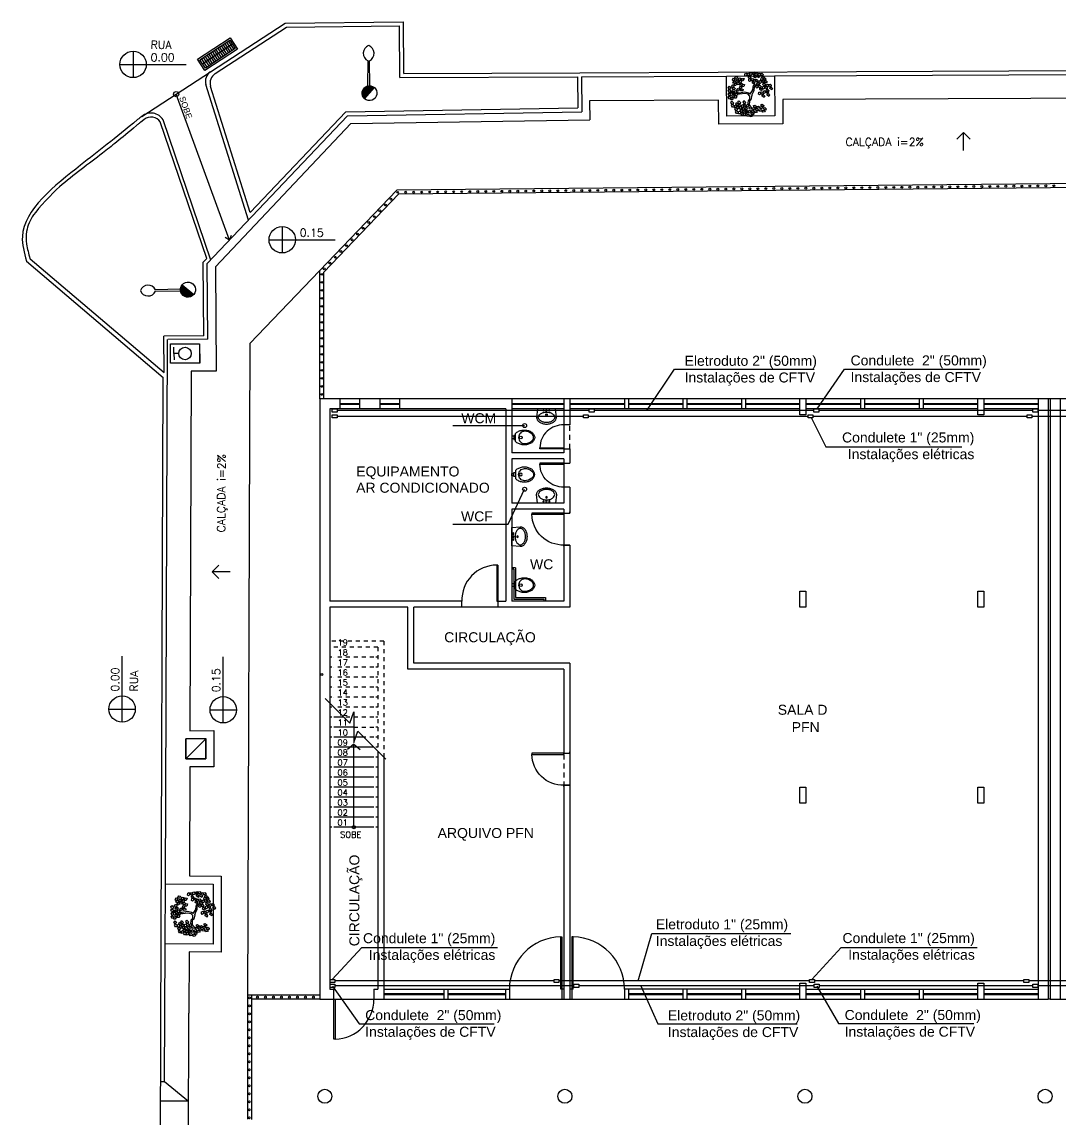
# Model space of a CAD drawing. Header units: millimetres. Extents: x -8 to 5830, y -596 to 3598.
# Drawn here: x 1174.2 to 1200.15, y 2375.35 to 2402.77 of the extents above; entities that cross this region are included whole.
import ezdxf

# ---------------------------------------------------------------- set-up
doc = ezdxf.new("R2010")
doc.units = ezdxf.units.MM
for name, pattern in [('CONTINU', [0]), ('DASHDOT', [1, 0.5, -0.25, 0, -0.25]), ('HIDDEN', [9.525, 6.35, -3.175])]:
    doc.linetypes.add(name, pattern=pattern)
doc.layers.get('0').update_dxf_attribs({"color": 9})
doc.layers.add('ARQUITETURA', color=7, linetype='Continuous')
doc.layers.add('INSTALAÇÕES', color=7, linetype='Continuous')
doc.styles.add('80X50', font='romans.shx')
doc.styles.get("Standard").update_dxf_attribs({"font": 'arial.ttf'})

# ---------------------------------------------------------------- blocks, each defined once
blk = doc.blocks.new('P80')
for points in [[(0, 0.86), (0, 0.83), (0.15, 0.83), (0.15, 0.86)], [(0, 0), (0, 0.03), (0.15, 0.03), (0.15, 0)]]:
    blk.add_lwpolyline(points)
blk.add_lwpolyline([(-0.8, 0.06), (0, 0.06), (0, 0.03), (-0.8, 0.03)], close=True)
at = {"color": 8}
blk.add_arc((-0.025, 0.056), 0.775, 88.1408, 179.6698, dxfattribs=at)
blk = doc.blocks.new('P60')
at = {"color": 252}
blk.add_lwpolyline([(-0.6, 0.06), (0, 0.06), (0, 0.03), (-0.6, 0.03)], close=True, dxfattribs=at)
at = {"color": 8}
blk.add_arc((-0.029, 0.06), 0.571, 87.1025, 180, dxfattribs=at)
blk = doc.blocks.new('Vaso')
for points in [[(0.03, -0.05), (0.03, 0), (-0.03, 0), (-0.03, -0.05)], [(0.05, -0.09), (0.05, -0.05), (-0.05, -0.05), (-0.05, -0.09)]]:
    blk.add_lwpolyline(points)
for points in [[(0.183, -0.31, -0.071776), (0.168, -0.413, -0.083144), (0.129, -0.494, -0.106699), (0.065, -0.552, -0.132564), (-0.002, -0.57, -0.132564), (-0.069, -0.552, -0.106699), (-0.133, -0.494, -0.083144), (-0.172, -0.413, -0.071776), (-0.187, -0.31, -0.071776), (-0.172, -0.207, -0.083144), (-0.133, -0.126, -0.060171), (-0.1, -0.09), (0.096, -0.09, -0.060171), (0.129, -0.126, -0.083144), (0.168, -0.207, -0.071776)], [(-0.088, -0.497, 0.2474), (0, -0.541, 0.2474), (0.088, -0.497, 0.197858), (0.152, -0.318, 0.418329), (0, -0.168, 0.418329), (-0.152, -0.318, 0.197858)]]:
    blk.add_lwpolyline(points, format="xyb", close=True)
blk.add_circle((-0.002, -0.22), 0.0352)
blk = doc.blocks.new('Cuba-emp')
blk.add_lwpolyline([(0.21, 0.248), (0, 0.227), (0, -0.227), (0.21, -0.248, 0.137816), (0.271, -0.231, 0.107041), (0.329, -0.176, 0.080751), (0.364, -0.099, 0.068643), (0.378, -0.001, 0.068643), (0.364, 0.098, 0.080751), (0.329, 0.174, 0.107041), (0.271, 0.23, 0.115752), (0.21, 0.248)], format="xyb")
blk.add_lwpolyline([(0.21, 0.205, -0.131827), (0.25, 0.194, -0.106633), (0.297, 0.151, -0.083482), (0.328, 0.087, -0.072232), (0.341, 0, -0.072232), (0.328, -0.087, -0.083482), (0.297, -0.151, -0.106633), (0.25, -0.194, -0.131827), (0.21, -0.205, -0.131827), (0.17, -0.194, -0.106633), (0.123, -0.151, -0.083482), (0.092, -0.087, -0.072232), (0.079, 0, -0.072232), (0.092, 0.087, -0.083482), (0.123, 0.151, -0.106633), (0.17, 0.194, -0.131827)], format="xyb", close=True)
for centre, radius in [((0.037, -0.002), 0.0193), ((0.037, -0.002), 0.0193), ((0.036, 0.071), 0.0155), ((0.14, -0.001), 0.0198), ((0.036, -0.076), 0.0155)]:
    blk.add_circle(centre, radius)
blk = doc.blocks.new('L', base_point=(1.368, 0.591))
at = {"color": 8, "lineweight": -2}
for p, q in [((1.275, 0.567), (1.306, 0.592)), ((1.281, 0.65), (1.312, 0.675)), ((1.294, 0.6), (1.281, 0.65)), ((1.322, 0.591), (1.294, 0.6)), ((1.306, 0.592), (1.336, 0.538)), ((1.312, 0.675), (1.342, 0.621)), ((1.342, 0.621), (1.322, 0.591)), ((1.288, 0.517), (1.275, 0.567)), ((1.317, 0.508), (1.288, 0.517)), ((1.336, 0.538), (1.317, 0.508)), ((1.337, 0.489), (1.356, 0.548)), ((1.376, 0.484), (1.337, 0.489)), ((1.356, 0.548), (1.391, 0.554)), ((1.404, 0.527), (1.376, 0.484)), ((1.391, 0.554), (1.404, 0.527))]:
    blk.add_line(p, q, dxfattribs=at)
blk = doc.blocks.new('Árvore-13')
at = {"color": 8}
for p, q in [((-0.795, 0.302), (-0.961, 0.415)), ((-0.795, 0.406), (-0.953, 0.499)), ((-0.357, 0.349), (-0.795, 0.406)), ((-0.366, 0.227), (-0.795, 0.302)), ((-0.129, 0.105), (-0.366, 0.227)), ((-0.068, 0.19), (-0.357, 0.349)), ((-0.068, -0.036), (-0.129, 0.105)), ((0.029, 0.068), (-0.068, 0.19)), ((0.029, 0.068), (0.318, 0.331)), ((0.116, -0.055), (0.283, 0.133)), ((0.283, 0.133), (0.423, 0.284)), ((0.318, 0.331), (0.405, 0.537)), ((0.405, 0.537), (0.484, 0.659)), ((0.423, 0.284), (0.502, 0.509)), ((0.484, 0.659), (0.572, 0.715)), ((0.502, 0.509), (0.633, 0.668)), ((0.572, 0.715), (0.607, 0.819)), ((0.633, 0.668), (0.782, 0.715)), ((-0.296, -0.392), (-0.418, -0.693)), ((-0.199, -0.449), (-0.313, -0.74)), ((-0.313, -0.74), (-0.243, -0.89)), ((-0.147, -0.299), (-0.296, -0.392)), ((-0.05, -0.383), (-0.199, -0.449)), ((-0.068, -0.036), (-0.147, -0.299)), ((0.116, -0.055), (-0.05, -0.383))]:
    blk.add_line(p, q, dxfattribs=at)
at = {"color": 8, "xscale": 3.048, "yscale": 3.048, "zscale": 3.048}
for p, rotation in [((-0.716, 1.448), 295.0165150851705), ((0.169, 1.448), 190.1248425347958), ((0.581, 1.401), 190.1248425347958), ((-1.303, 0.884), 347.8021081598379), ((-0.926, 0.959), 295.0165150851705), ((-0.488, 1.26), 295.0165150851705), ((-0.348, 0.687), 295.0165150851705), ((-0.252, 1.138), 295.0165150851705), ((0.353, 0.95), 190.1248425347958), ((0.677, 0.781), 190.1248425347958), ((0.852, 1.344), 190.1248425347958), ((1.124, 0.565), 190.1248425347958), ((1.211, 1.147), 190.1248425347958), ((1.317, 0.753), 190.1248425347958), ((-1.443, 0.368), 347.8021081598379), ((-1.128, 0.415), 347.8021081598379), ((-0.848, 0.462), 295.0165150851705), ((0.765, 0.274), 190.1248425347958), ((0.8, -0.299), 190.1248425347958), ((1.203, -0.317), 190.1248425347958), ((1.246, 0.039), 190.1248425347958), ((1.579, 0.114), 190.1248425347958), ((-0.103, -0.899), 66.16076666471405), ((0.502, -1.003), 66.16076666471405), ((-0.453, -1.397), 66.16076666471405), ((-0.015, -1.19), 66.16076666471405), ((0.616, -1.322), 66.16076666471405)]:
    blk.add_blockref('L', p, dxfattribs=dict(at, rotation=rotation))
for p in [(-1.391, -0.308), (-1.233, -0.881), (-1.049, -0.533), (-0.874, -1.134), (-0.848, -0.449), (-0.672, -1.021), (-0.453, -1.04), (-0.445, -0.543)]:
    blk.add_blockref('L', p, dxfattribs=at)
blk = doc.blocks.new('A$C0cdc8d62')
at = {"linetype": 'CONTINU', "lineweight": -2}
for p, q in [((0.642, 0.242), (0.642, 0.398)), ((0.521, 0.242), (0.642, 0.242)), ((0.642, 0.242), (0.642, 0.086))]:
    blk.add_line(p, q, dxfattribs=at)
blk.add_lwpolyline([(0, 0.002), (0.002, 0.486), (0.73, 0.483), (0.729, 0)], close=True, dxfattribs=at)
blk.add_circle((0.365, 0.243), 0.156, dxfattribs=at)
blk = doc.blocks.new('A$C27293851')
at = {"linetype": 'CONTINU', "lineweight": -2}
for p, q in [((0.041, 0.881), (0.295, 0.881)), ((0.041, 0.827), (0.295, 0.827)), ((0.168, 0.041), (0.168, 0.934)), ((0.041, 0.773), (0.295, 0.773)), ((0.041, 0.72), (0.295, 0.72)), ((0.041, 0.666), (0.295, 0.666)), ((0.041, 0.613), (0.295, 0.613)), ((0.041, 0.559), (0.295, 0.559)), ((0.041, 0.506), (0.295, 0.506)), ((0.041, 0.452), (0.295, 0.452)), ((0.041, 0.398), (0.295, 0.398)), ((0.041, 0.345), (0.295, 0.345)), ((0.041, 0.291), (0.295, 0.291)), ((0.041, 0.238), (0.295, 0.238)), ((0.041, 0.184), (0.295, 0.184)), ((0.041, 0.131), (0.295, 0.131)), ((0.041, 0.077), (0.295, 0.077))]:
    blk.add_line(p, q, dxfattribs=at)
for points in [[(0.336, 0.975), (0.336, 0), (0, 0), (0, 0.975)], [(0.295, 0.934), (0.295, 0.041), (0.041, 0.041), (0.041, 0.934)]]:
    blk.add_lwpolyline(points, close=True, dxfattribs=at)
blk = doc.blocks.new('poste concreto')
h = blk.add_hatch(color=256)
h.dxf.hatch_style = 1
h.paths.add_polyline_path([(364866.842, 7758015.357), (364866.767, 7758015.418), (364866.676, 7758015.455), (364866.578, 7758015.47), (364866.48, 7758015.455), (364866.39, 7758015.418), (364866.314, 7758015.357), (364866.254, 7758015.282), (364866.216, 7758015.191), (364866.201, 7758015.093), (364866.956, 7758015.093), (364866.94, 7758015.191), (364866.903, 7758015.282)])
for p, q in [((364866.815, 7758015.406), (364867.773, 7758016.191)), ((364866.886, 7758015.322), (364867.818, 7758016.138)), ((364866.201, 7758015.093), (364866.216, 7758015.191)), ((364866.216, 7758015.191), (364866.254, 7758015.282)), ((364866.254, 7758015.282), (364866.314, 7758015.357)), ((364866.314, 7758015.357), (364866.39, 7758015.418)), ((364866.39, 7758015.418), (364866.48, 7758015.455)), ((364866.48, 7758015.455), (364866.578, 7758015.47)), ((364866.578, 7758015.47), (364866.676, 7758015.455)), ((364866.676, 7758015.455), (364866.767, 7758015.418)), ((364866.767, 7758015.418), (364866.842, 7758015.357)), ((364866.842, 7758015.357), (364866.903, 7758015.282)), ((364866.903, 7758015.282), (364866.94, 7758015.191)), ((364866.94, 7758015.191), (364866.956, 7758015.093)), ((364866.216, 7758014.995), (364866.201, 7758015.093)), ((364866.956, 7758015.093), (364866.201, 7758015.093)), ((364866.254, 7758014.904), (364866.216, 7758014.995)), ((364866.314, 7758014.829), (364866.254, 7758014.904)), ((364866.39, 7758014.768), (364866.314, 7758014.829)), ((364866.48, 7758014.731), (364866.39, 7758014.768)), ((364866.578, 7758014.716), (364866.48, 7758014.731)), ((364866.676, 7758014.731), (364866.578, 7758014.716)), ((364866.767, 7758014.768), (364866.676, 7758014.731)), ((364866.842, 7758014.829), (364866.767, 7758014.768)), ((364866.903, 7758014.904), (364866.842, 7758014.829)), ((364866.94, 7758014.995), (364866.903, 7758014.904)), ((364866.956, 7758015.093), (364866.94, 7758014.995))]:
    blk.add_line(p, q)
for centre, start, end in [((364868.17, 7758016.298), 60.7351, 195.0987), ((364867.989, 7758016.511), 245.3971, 19.7607)]:
    blk.add_arc(centre, 0.411, start, end)

msp = doc.modelspace()

# ---------------------------------------------------------------- linework, layer by layer
at = {"color": 8, "linetype": 'CONTINU', "lineweight": -2}
for p, q in [((1178.915, 2401.522), (1180.787, 2402.736)), ((1179.033, 2401.479), (1180.817, 2402.636)), ((1180.787, 2402.736), (1183.737, 2402.769)), ((1180.817, 2402.636), (1183.638, 2402.668)), ((1183.653, 2401.378), (1183.638, 2402.668)), ((1183.752, 2401.479), (1183.737, 2402.769)), ((1176.983, 2402.036), (1176.983, 2401.378)), ((1176.654, 2401.707), (1178.308, 2401.707)), ((1177.203, 2400.41), (1178.915, 2401.522)), ((1188.144, 2401.499), (1195.064, 2401.532)), ((1195.064, 2401.532), (1205.812, 2401.582)), ((1183.653, 2401.378), (1188.091, 2401.399)), ((1183.752, 2401.479), (1188.144, 2401.499)), ((1188.091, 2401.399), (1188.095, 2400.62)), ((1188.191, 2401.4), (1191.815, 2401.417)), ((1188.191, 2401.4), (1188.195, 2400.521)), ((1193.014, 2401.422), (1195.065, 2401.432)), ((1193.015, 2401.422), (1195.065, 2401.432)), ((1195.065, 2401.432), (1205.812, 2401.482)), ((1179.867, 2397.817), (1178.801, 2401.203)), ((1179.912, 2398.009), (1178.919, 2401.16)), ((1179.395, 2397.318), (1178.059, 2400.966)), ((1191.817, 2400.817), (1191.818, 2400.817)), ((1182.34, 2400.427), (1178.837, 2396.729)), ((1182.296, 2400.526), (1179.912, 2398.009)), ((1182.296, 2400.526), (1188.095, 2400.62)), ((1182.34, 2400.427), (1188.195, 2400.521)), ((1178.822, 2396.859), (1177.663, 2400.273)), ((1178.922, 2396.819), (1177.734, 2400.32)), ((1182.427, 2400.228), (1179.038, 2396.65)), ((1182.427, 2400.228), (1188.398, 2400.324)), ((1179.395, 2397.318), (1179.439, 2397.44)), ((1180.709, 2397.655), (1180.709, 2396.997)), ((1179.395, 2397.318), (1179.282, 2397.383)), ((1180.38, 2397.326), (1182.034, 2397.326)), ((1174.318, 2396.795), (1177.737, 2393.883)), ((1174.407, 2396.848), (1177.758, 2394.006)), ((1178.822, 2396.859), (1178.737, 2396.769)), ((1178.751, 2394.926), (1178.737, 2396.769)), ((1178.851, 2394.844), (1178.837, 2396.729)), ((1178.751, 2394.926), (1177.751, 2394.918)), ((1177.758, 2394.006), (1177.751, 2394.918)), ((1177.79, 2381.23), (1177.84, 2394.833)), ((1178.851, 2394.844), (1177.852, 2394.836)), ((1177.673, 2377.607), (1177.737, 2393.883)), ((1178.437, 2394.042), (1178.404, 2385.058)), ((1176.708, 2385.271), (1176.708, 2386.925)), ((1179.235, 2385.252), (1179.235, 2386.906)), ((1176.38, 2385.6), (1177.037, 2385.6)), ((1178.906, 2385.581), (1179.564, 2385.581)), ((1178.302, 2384.358), (1178.802, 2384.858)), ((1178.802, 2384.358), (1178.804, 2384.858)), ((1178.401, 2384.156), (1178.391, 2381.429)), ((1177.765, 2376.297), (1177.787, 2379.732)), ((1178.359, 2370.794), (1178.375, 2378.003)), ((1177.659, 2370.798), (1177.673, 2377.607)), ((1177.67, 2376.297), (1177.765, 2376.297)), ((1177.765, 2376.297), (1178.368, 2375.799)), ((1178.37, 2375.799), (1177.669, 2375.802))]:
    msp.add_line(p, q, dxfattribs=at)
at = {"color": 8}
for p, q in [((1197.735, 2400.004), (1197.567, 2399.839)), ((1197.735, 2399.553), (1197.735, 2400.004)), ((1197.735, 2400.004), (1197.903, 2399.839)), ((1178.961, 2389.029), (1179.127, 2389.196)), ((1179.412, 2389.027), (1178.961, 2389.029)), ((1178.961, 2389.029), (1179.126, 2388.86))]:
    msp.add_line(p, q, dxfattribs=at)
for p, q in [((1267.786, 2399.4), (1183.573, 2398.562)), ((1229.7, 2398.921), (1183.616, 2398.463)), ((1183.573, 2398.562), (1179.9, 2394.735)), ((1183.616, 2398.463), (1181.75, 2396.518)), ((1179.9, 2394.735), (1179.839, 2378.31)), ((1181.65, 2393.348), (1181.65, 2378.348)), ((1199.85, 2393.348), (1181.65, 2393.348)), ((1182.15, 2393.348), (1182.15, 2393.098)), ((1182.65, 2393.098), (1182.65, 2393.348)), ((1183.15, 2393.348), (1183.15, 2393.098)), ((1183.65, 2393.098), (1183.65, 2393.348)), ((1186.45, 2393.348), (1186.45, 2391.998)), ((1187.75, 2393.348), (1187.75, 2391.998)), ((1187.9, 2393.348), (1187.9, 2392.698)), ((1189.262, 2393.348), (1189.262, 2393.098)), ((1189.362, 2393.348), (1189.362, 2393.098)), ((1190.725, 2393.348), (1190.725, 2393.098)), ((1190.825, 2393.348), (1190.825, 2393.098)), ((1192.187, 2393.348), (1192.187, 2393.098)), ((1192.287, 2393.348), (1192.287, 2393.098)), ((1195.162, 2393.348), (1195.162, 2393.098)), ((1195.262, 2393.348), (1195.262, 2393.098)), ((1196.625, 2393.348), (1196.625, 2393.098)), ((1196.725, 2393.348), (1196.725, 2393.098)), ((1199.6, 2393.348), (1199.6, 2378.348)), ((1199.85, 2393.348), (1199.85, 2378.348)), ((1199.9, 2393.348), (1199.9, 2378.348)), ((1260.15, 2393.348), (1199.9, 2393.348)), ((1200.15, 2393.348), (1200.15, 2378.348)), ((1181.9, 2393.098), (1181.9, 2388.298)), ((1186.3, 2393.098), (1181.9, 2393.098)), ((1182.15, 2393.238), (1182.65, 2393.238)), ((1182.65, 2393.208), (1182.15, 2393.208)), ((1183.15, 2393.238), (1183.65, 2393.238)), ((1183.65, 2393.208), (1183.15, 2393.208)), ((1186.3, 2393.098), (1186.3, 2388.298)), ((1186.45, 2393.238), (1187.75, 2393.238)), ((1187.75, 2393.208), (1186.45, 2393.208)), ((1187.75, 2393.098), (1186.45, 2393.098)), ((1187.9, 2393.238), (1189.262, 2393.238)), ((1189.262, 2393.208), (1187.9, 2393.208)), ((1193.65, 2393.098), (1187.9, 2393.098)), ((1189.362, 2393.238), (1190.725, 2393.238)), ((1190.725, 2393.208), (1189.362, 2393.208)), ((1190.825, 2393.238), (1192.187, 2393.238)), ((1192.187, 2393.208), (1190.825, 2393.208)), ((1192.287, 2393.238), (1193.65, 2393.238)), ((1193.65, 2393.208), (1192.287, 2393.208)), ((1193.8, 2393.238), (1195.162, 2393.238)), ((1195.162, 2393.208), (1193.8, 2393.208)), ((1198.097, 2393.098), (1193.8, 2393.098)), ((1195.262, 2393.238), (1196.625, 2393.238)), ((1196.625, 2393.208), (1195.262, 2393.208)), ((1196.725, 2393.238), (1198.097, 2393.238)), ((1198.097, 2393.208), (1196.725, 2393.208)), ((1198.247, 2393.238), (1199.6, 2393.238)), ((1199.6, 2393.208), (1198.247, 2393.208)), ((1199.6, 2393.098), (1198.247, 2393.098)), ((1187.9, 2392.698), (1187.75, 2392.698)), ((1187.75, 2391.998), (1186.45, 2391.998)), ((1187.75, 2392.098), (1187.9, 2392.098)), ((1187.9, 2392.098), (1187.9, 2391.748)), ((1187.75, 2391.848), (1186.45, 2391.848)), ((1186.45, 2391.848), (1186.45, 2390.748)), ((1187.75, 2391.848), (1187.75, 2390.748)), ((1187.75, 2391.748), (1187.9, 2391.748)), ((1187.9, 2391.148), (1187.75, 2391.148)), ((1187.9, 2391.148), (1187.9, 2390.498)), ((1187.75, 2390.748), (1186.45, 2390.748)), ((1187.75, 2390.598), (1186.45, 2390.598)), ((1186.45, 2390.598), (1186.45, 2388.298)), ((1187.75, 2390.598), (1187.75, 2388.298)), ((1187.75, 2390.498), (1187.9, 2390.498)), ((1187.9, 2389.698), (1187.75, 2389.698)), ((1187.9, 2389.698), (1187.9, 2388.148)), ((1186.1, 2389.198), (1186.1, 2388.148)), ((1186.54, 2389.132), (1186.45, 2389.132)), ((1186.5, 2389.092), (1186.45, 2389.092)), ((1186.5, 2389.092), (1186.5, 2388.348)), ((1186.54, 2389.132), (1186.54, 2388.388)), ((1186.54, 2388.388), (1187.288, 2388.388)), ((1187.288, 2388.388), (1187.288, 2388.298)), ((1185.2, 2388.298), (1181.9, 2388.298)), ((1181.9, 2388.148), (1181.9, 2378.598)), ((1183.85, 2388.148), (1181.9, 2388.148)), ((1183.85, 2386.598), (1183.85, 2388.148)), ((1187.9, 2388.148), (1184, 2388.148)), ((1184, 2386.748), (1184, 2388.148)), ((1185.2, 2388.148), (1185.2, 2388.298)), ((1187.75, 2388.298), (1186.45, 2388.298)), ((1186.5, 2388.348), (1187.248, 2388.348)), ((1187.248, 2388.348), (1187.248, 2388.298)), ((1181.95, 2386.898), (1181.9, 2386.898)), ((1183.1, 2386.898), (1183.05, 2386.898)), ((1187.9, 2386.748), (1184, 2386.748)), ((1187.9, 2386.748), (1187.9, 2378.348)), ((1181.95, 2386.648), (1181.9, 2386.648)), ((1183.1, 2386.648), (1183.05, 2386.648)), ((1187.75, 2386.598), (1183.85, 2386.598)), ((1187.75, 2386.598), (1187.75, 2384.498)), ((1181.95, 2386.398), (1181.9, 2386.398)), ((1183.1, 2386.398), (1183.05, 2386.398)), ((1181.95, 2386.148), (1181.9, 2386.148)), ((1181.95, 2385.898), (1181.9, 2385.898)), ((1183.1, 2386.148), (1183.05, 2386.148)), ((1183.1, 2385.898), (1183.05, 2385.898)), ((1181.95, 2385.648), (1181.9, 2385.648)), ((1183.1, 2385.648), (1183.05, 2385.648)), ((1181.95, 2385.398), (1181.9, 2385.398)), ((1182.25, 2385.398), (1182, 2385.398)), ((1183.1, 2385.398), (1183.05, 2385.398)), ((1181.95, 2385.148), (1181.9, 2385.148)), ((1182.5, 2385.148), (1182, 2385.148)), ((1183.1, 2385.148), (1183.05, 2385.148)), ((1181.95, 2384.898), (1181.9, 2384.898)), ((1182.75, 2384.898), (1182, 2384.898)), ((1183.1, 2384.898), (1183.05, 2384.898)), ((1181.95, 2384.648), (1181.9, 2384.648)), ((1183, 2384.648), (1182, 2384.648)), ((1182.5, 2384.72), (1182.342, 2384.585)), ((1182.5, 2384.72), (1182.657, 2384.585)), ((1182.5, 2382.648), (1182.5, 2384.72)), ((1183.1, 2384.648), (1183.05, 2384.648)), ((1183.1, 2384.548), (1183.1, 2378.598)), ((1181.95, 2384.398), (1181.9, 2384.398)), ((1183, 2384.398), (1182, 2384.398)), ((1183.1, 2384.398), (1183.05, 2384.398)), ((1183.25, 2384.398), (1183.25, 2378.348)), ((1187.75, 2384.498), (1187.9, 2384.498)), ((1181.95, 2384.148), (1181.9, 2384.148)), ((1183, 2384.148), (1182, 2384.148)), ((1183.1, 2384.148), (1183.05, 2384.148)), ((1181.95, 2383.898), (1181.9, 2383.898)), ((1183, 2383.898), (1182, 2383.898)), ((1183.1, 2383.898), (1183.05, 2383.898)), ((1181.95, 2383.648), (1181.9, 2383.648)), ((1183, 2383.648), (1182, 2383.648)), ((1183.1, 2383.648), (1183.05, 2383.648)), ((1187.9, 2383.698), (1187.75, 2383.698)), ((1187.75, 2383.698), (1187.75, 2378.348)), ((1181.95, 2383.398), (1181.9, 2383.398)), ((1183, 2383.398), (1182, 2383.398)), ((1183.1, 2383.398), (1183.05, 2383.398)), ((1181.95, 2383.148), (1181.9, 2383.148)), ((1181.95, 2382.898), (1181.9, 2382.898)), ((1183, 2383.148), (1182, 2383.148)), ((1183, 2382.898), (1182, 2382.898)), ((1183.1, 2383.148), (1183.05, 2383.148)), ((1183.1, 2382.898), (1183.05, 2382.898)), ((1181.95, 2382.648), (1181.9, 2382.648)), ((1183, 2382.648), (1182, 2382.648)), ((1183.1, 2382.648), (1183.05, 2382.648)), ((1187.7, 2379.908), (1187.7, 2378.348)), ((1187.95, 2379.908), (1187.95, 2378.348)), ((1181.9, 2378.598), (1182, 2378.598)), ((1183, 2378.598), (1183, 2378.348)), ((1183, 2378.598), (1183.1, 2378.598)), ((1183.25, 2378.598), (1186.387, 2378.598)), ((1184.75, 2378.598), (1184.75, 2378.348)), ((1184.85, 2378.598), (1184.85, 2378.348)), ((1186.287, 2378.598), (1186.287, 2378.348)), ((1186.387, 2378.598), (1186.387, 2378.348)), ((1187.98, 2378.598), (1187.9, 2378.598)), ((1189.262, 2378.598), (1189.262, 2378.348)), ((1193.65, 2378.598), (1189.262, 2378.598)), ((1189.362, 2378.598), (1189.362, 2378.348)), ((1190.725, 2378.598), (1190.725, 2378.348)), ((1190.825, 2378.598), (1190.825, 2378.348)), ((1192.187, 2378.598), (1192.187, 2378.348)), ((1192.287, 2378.598), (1192.287, 2378.348)), ((1193.8, 2378.598), (1198.097, 2378.598)), ((1195.162, 2378.598), (1195.162, 2378.348)), ((1195.262, 2378.598), (1195.262, 2378.348)), ((1196.625, 2378.598), (1196.625, 2378.348)), ((1196.725, 2378.598), (1196.725, 2378.348)), ((1198.247, 2378.598), (1199.6, 2378.598)), ((1179.839, 2378.31), (1179.838, 2375.348)), ((1179.939, 2378.31), (1179.938, 2375.347)), ((1179.939, 2378.447), (1179.939, 2378.309)), ((1181.65, 2378.348), (1199.85, 2378.348)), ((1183.25, 2378.488), (1184.75, 2378.488)), ((1184.75, 2378.458), (1183.25, 2378.458)), ((1184.85, 2378.488), (1186.287, 2378.488)), ((1186.287, 2378.458), (1184.85, 2378.458)), ((1189.362, 2378.488), (1190.725, 2378.488)), ((1190.725, 2378.458), (1189.362, 2378.458)), ((1190.825, 2378.488), (1192.187, 2378.488)), ((1192.187, 2378.458), (1190.825, 2378.458)), ((1192.287, 2378.488), (1193.65, 2378.488)), ((1193.65, 2378.458), (1192.287, 2378.458)), ((1193.8, 2378.488), (1195.162, 2378.488)), ((1195.162, 2378.458), (1193.8, 2378.458)), ((1195.262, 2378.488), (1196.625, 2378.488)), ((1196.625, 2378.458), (1195.262, 2378.458)), ((1196.725, 2378.488), (1198.097, 2378.488)), ((1198.097, 2378.458), (1196.725, 2378.458)), ((1198.247, 2378.488), (1199.6, 2378.488)), ((1199.6, 2378.458), (1198.247, 2378.458)), ((1199.9, 2378.348), (1229.95, 2378.348))]:
    msp.add_line(p, q)
at = {"linetype": 'CONTINU', "lineweight": -2}
for p, q in [((1181.65, 2393.348), (1181.65, 2396.558)), ((1181.75, 2393.348), (1181.75, 2396.518))]:
    msp.add_line(p, q, dxfattribs=at)
at = {"linetype": 'CONTINU'}
for p, q in [((1199.9, 2393.348), (1199.85, 2393.348)), ((1184.976, 2392.683), (1186.768, 2392.683)), ((1186.36, 2390.217), (1186.768, 2391.094)), ((1184.976, 2390.217), (1186.36, 2390.217)), ((1181.65, 2378.448), (1179.839, 2378.447)), ((1181.65, 2378.348), (1179.939, 2378.347)), ((1199.9, 2378.348), (1199.85, 2378.348))]:
    msp.add_line(p, q, dxfattribs=at)
at = {"linetype": 'HIDDEN', "ltscale": 0.02}
for p, q in [((1187.9, 2392.098), (1187.9, 2392.698)), ((1187.75, 2384.468), (1187.75, 2383.698))]:
    msp.add_line(p, q, dxfattribs=at)
at = {"linetype": 'DASHDOT', "ltscale": 0.2}
for p, q in [((1183.25, 2387.298), (1181.9, 2387.298)), ((1183.25, 2387.298), (1183.25, 2384.398)), ((1183.1, 2387.148), (1181.9, 2387.148)), ((1183.1, 2387.148), (1183.1, 2384.548)), ((1183, 2386.898), (1182, 2386.898)), ((1183, 2386.648), (1182, 2386.648)), ((1183, 2386.398), (1182, 2386.398)), ((1183, 2386.148), (1182, 2386.148)), ((1183, 2385.898), (1182, 2385.898)), ((1183, 2385.648), (1182, 2385.648)), ((1183, 2385.398), (1182.25, 2385.398)), ((1182.5, 2385.148), (1183, 2385.148)), ((1183, 2384.898), (1182.75, 2384.898))]:
    msp.add_line(p, q, dxfattribs=at)
at = {"color": 8, "linetype": 'CONTINU', "lineweight": -2}
for points in [[(1193.015, 2401.422), (1193.018, 2400.422), (1191.818, 2400.417), (1191.815, 2401.417), (1193.015, 2401.422)], [(1229.175, 2400.987), (1229.175, 2400.386), (1227.575, 2400.385), (1227.575, 2400.984), (1221.978, 2400.958), (1221.98, 2400.358), (1220.38, 2400.35), (1220.378, 2400.95), (1213.81, 2400.92), (1213.812, 2400.32), (1211.912, 2400.311), (1211.91, 2400.911), (1207.517, 2400.89), (1207.518, 2399.89), (1205.618, 2399.881), (1205.616, 2400.881), (1193.217, 2400.832), (1193.219, 2400.223), (1191.619, 2400.216), (1191.617, 2400.811), (1188.391, 2400.8), (1188.398, 2400.324)], [(1179.038, 2396.65), (1179.058, 2394.042), (1178.437, 2394.042)], [(1178.404, 2385.058), (1178.999, 2385.061), (1179.003, 2384.159), (1178.401, 2384.156)], [(1178.391, 2381.429), (1179.184, 2381.427), (1179.18, 2379.528), (1178.386, 2379.53), (1178.375, 2378.003)], [(1178.984, 2381.227), (1178.981, 2379.728), (1177.787, 2379.732), (1177.79, 2381.23), (1178.984, 2381.227)]]:
    msp.add_lwpolyline(points, dxfattribs=at)
for points in [[(1178.646, 2394.726), (1178.648, 2394.245), (1177.918, 2394.242), (1177.916, 2394.723)], [(1178.802, 2384.358), (1178.304, 2384.356), (1178.302, 2384.858), (1178.8, 2384.86)], [(1178.302, 2384.858), (1178.302, 2384.358), (1178.802, 2384.358), (1178.802, 2384.858)]]:
    msp.add_lwpolyline(points, close=True, dxfattribs=at)
for points in [[(1193.8, 2393.348), (1193.8, 2392.948), (1193.65, 2392.948), (1193.65, 2393.348)], [(1198.247, 2393.348), (1198.247, 2392.948), (1198.097, 2392.948), (1198.097, 2393.348)], [(1186.1, 2389.198), (1186.07, 2389.198), (1186.07, 2388.298), (1186.3, 2388.298)], [(1181.784, 2385.863), (1182.397, 2385.251), (1182.5, 2385.534), (1182.5, 2384.761), (1182.603, 2385.044), (1183.3, 2384.348)], [(1187.75, 2378.598), (1187.67, 2378.598), (1187.67, 2379.908), (1187.7, 2379.908)], [(1187.98, 2378.598), (1187.98, 2379.908), (1187.95, 2379.908)], [(1182.03, 2378.348), (1182.03, 2377.348), (1182, 2377.348), (1182, 2378.598)], [(1193.65, 2378.348), (1193.65, 2378.748), (1193.8, 2378.748), (1193.8, 2378.348)], [(1198.097, 2378.348), (1198.097, 2378.748), (1198.247, 2378.748), (1198.247, 2378.348)]]:
    msp.add_lwpolyline(points)
for points in [[(1193.65, 2388.548), (1193.8, 2388.548), (1193.8, 2388.148), (1193.65, 2388.148)], [(1198.097, 2388.548), (1198.247, 2388.548), (1198.247, 2388.148), (1198.097, 2388.148)], [(1193.65, 2383.648), (1193.8, 2383.648), (1193.8, 2383.248), (1193.65, 2383.248)], [(1198.097, 2383.648), (1198.247, 2383.648), (1198.247, 2383.248), (1198.097, 2383.248)]]:
    msp.add_lwpolyline(points, close=True)
for centre, radius in [((1176.983, 2401.707), 0.329), ((1178.059, 2400.966), 0.0658), ((1180.709, 2397.326), 0.329), ((1176.708, 2385.6), 0.329), ((1179.235, 2385.581), 0.329)]:
    msp.add_circle(centre, radius, dxfattribs=at)
for centre, radius in [((1183.595, 2398.512), 0.0225), ((1183.795, 2398.514), 0.0225), ((1183.995, 2398.516), 0.0225), ((1184.195, 2398.518), 0.0225), ((1184.395, 2398.52), 0.0225), ((1184.595, 2398.522), 0.0225), ((1184.795, 2398.524), 0.0225), ((1184.995, 2398.526), 0.0225), ((1185.195, 2398.528), 0.0225), ((1185.395, 2398.53), 0.0225), ((1185.595, 2398.532), 0.0225), ((1185.795, 2398.534), 0.0225), ((1185.995, 2398.536), 0.0225), ((1186.195, 2398.538), 0.0225), ((1186.395, 2398.54), 0.0225), ((1186.595, 2398.542), 0.0225), ((1186.795, 2398.544), 0.0225), ((1186.995, 2398.546), 0.0225), ((1187.195, 2398.548), 0.0225), ((1187.395, 2398.55), 0.0225), ((1187.595, 2398.552), 0.0225), ((1187.795, 2398.554), 0.0225), ((1187.995, 2398.556), 0.0225), ((1188.195, 2398.558), 0.0225), ((1188.395, 2398.56), 0.0225), ((1188.595, 2398.562), 0.0225), ((1188.795, 2398.564), 0.0225), ((1188.995, 2398.566), 0.0225), ((1189.195, 2398.568), 0.0225), ((1189.395, 2398.57), 0.0225), ((1189.595, 2398.572), 0.0225), ((1189.795, 2398.574), 0.0225), ((1189.995, 2398.576), 0.0225), ((1190.195, 2398.578), 0.0225), ((1190.395, 2398.58), 0.0225), ((1190.595, 2398.582), 0.0225), ((1190.795, 2398.584), 0.0225), ((1190.995, 2398.586), 0.0225), ((1191.195, 2398.588), 0.0225), ((1191.395, 2398.59), 0.0225), ((1191.595, 2398.592), 0.0225), ((1191.795, 2398.594), 0.0225), ((1191.995, 2398.596), 0.0225), ((1192.195, 2398.598), 0.0225), ((1192.395, 2398.6), 0.0225), ((1192.595, 2398.602), 0.0225), ((1192.795, 2398.604), 0.0225), ((1192.995, 2398.606), 0.0225), ((1193.195, 2398.608), 0.0225), ((1193.395, 2398.61), 0.0225), ((1193.595, 2398.612), 0.0225), ((1193.795, 2398.614), 0.0225), ((1193.995, 2398.616), 0.0225), ((1194.195, 2398.618), 0.0225), ((1194.395, 2398.62), 0.0225), ((1194.595, 2398.622), 0.0225), ((1194.795, 2398.624), 0.0225), ((1194.995, 2398.626), 0.0225), ((1195.195, 2398.628), 0.0225), ((1195.395, 2398.63), 0.0225), ((1195.595, 2398.632), 0.0225), ((1195.795, 2398.634), 0.0225), ((1195.995, 2398.636), 0.0225), ((1196.195, 2398.638), 0.0225), ((1196.395, 2398.64), 0.0225), ((1196.595, 2398.642), 0.0225), ((1196.795, 2398.644), 0.0225), ((1196.995, 2398.646), 0.0225), ((1197.195, 2398.648), 0.0225), ((1197.395, 2398.65), 0.0225), ((1197.595, 2398.652), 0.0225), ((1197.795, 2398.654), 0.0225), ((1197.995, 2398.656), 0.0225), ((1198.195, 2398.658), 0.0225), ((1198.395, 2398.66), 0.0225), ((1198.595, 2398.662), 0.0225), ((1198.795, 2398.664), 0.0225), ((1198.995, 2398.666), 0.0225), ((1199.195, 2398.668), 0.0225), ((1199.395, 2398.67), 0.0225), ((1199.595, 2398.672), 0.0225), ((1199.795, 2398.674), 0.0225), ((1199.995, 2398.676), 0.0225), ((1183.428, 2398.339), 0.0225), ((1183.15, 2398.049), 0.0225), ((1183.289, 2398.194), 0.0225), ((1182.872, 2397.759), 0.0225), ((1183.011, 2397.904), 0.0225), ((1182.593, 2397.469), 0.0225), ((1182.732, 2397.614), 0.0225), ((1182.315, 2397.179), 0.0225), ((1182.454, 2397.324), 0.0225), ((1182.037, 2396.889), 0.0225), ((1182.176, 2397.034), 0.0225), ((1181.759, 2396.599), 0.0225), ((1181.898, 2396.744), 0.0225), ((1181.7, 2396.463), 0.0225), ((1181.7, 2396.263), 0.0225), ((1181.7, 2396.063), 0.0225), ((1181.7, 2395.863), 0.0225), ((1181.7, 2395.663), 0.0225), ((1181.7, 2395.463), 0.0225), ((1181.7, 2395.263), 0.0225), ((1181.7, 2395.063), 0.0225), ((1181.7, 2394.863), 0.0225), ((1181.7, 2394.663), 0.0225), ((1181.7, 2394.463), 0.0225), ((1181.7, 2394.263), 0.0225), ((1181.7, 2394.063), 0.0225), ((1181.7, 2393.863), 0.0225), ((1181.7, 2393.663), 0.0225), ((1181.7, 2393.463), 0.0225), ((1181.7, 2386.463), 0.0225), ((1182.5, 2382.648), 0.0387), ((1179.889, 2378.384), 0.0225), ((1180.089, 2378.401), 0.0225), ((1180.289, 2378.401), 0.0225), ((1180.489, 2378.401), 0.0225), ((1180.689, 2378.401), 0.0225), ((1180.889, 2378.401), 0.0225), ((1181.089, 2378.401), 0.0225), ((1181.289, 2378.401), 0.0225), ((1181.489, 2378.401), 0.0225), ((1179.889, 2378.184), 0.0225), ((1179.889, 2377.984), 0.0225), ((1179.889, 2377.784), 0.0225), ((1179.888, 2377.584), 0.0225), ((1179.888, 2377.384), 0.0225), ((1179.888, 2377.184), 0.0225), ((1179.888, 2376.984), 0.0225), ((1179.888, 2376.784), 0.0225), ((1179.888, 2376.584), 0.0225), ((1179.888, 2376.384), 0.0225), ((1179.888, 2376.184), 0.0225), ((1181.775, 2375.923), 0.175), ((1187.775, 2375.923), 0.175), ((1193.775, 2375.923), 0.175), ((1199.775, 2375.923), 0.175), ((1179.888, 2375.984), 0.0225), ((1179.888, 2375.784), 0.0225), ((1179.888, 2375.584), 0.0225), ((1179.888, 2375.384), 0.0225)]:
    msp.add_circle(centre, radius)
at = {"linetype": 'CONTINU'}
for centre in [(1186.768, 2392.683), (1186.768, 2391.094)]:
    msp.add_circle(centre, 0.0498, dxfattribs=at)
at = {"color": 8, "linetype": 'CONTINU', "lineweight": -2}
for centre, radius, start, end in [((1179.068, 2401.287), 0.28, 122.9672, 197.4851), ((1179.186, 2401.245), 0.28, 122.9672, 197.4851), ((1177.43, 2400.136), 0.356, 31.2004, 129.6436), ((1177.436, 2400.115), 0.276, 34.9496, 128.8726)]:
    msp.add_arc(centre, radius, start, end, dxfattribs=at)
for centre, radius, start, end in [((1186.074, 2388.323), 0.875, 90.2923, 181.8592), ((1187.696, 2378.599), 1.309, 91.1428, 180.0726), ((1187.954, 2378.599), 1.309, 359.9274, 88.8572), ((1182, 2378.348), 1, 271.7191, 0)]:
    msp.add_arc(centre, radius, start, end)
for points, knots in [([(1177.203, 2400.41), (1177.166, 2400.382), (1177.131, 2400.356), (1177.096, 2400.329), (1176.515, 2399.847), (1175.581, 2399.12), (1174.015, 2397.895), (1174.261, 2397.002), (1174.318, 2396.795)], [7.165202, 7.165202, 7.165202, 7.165202, 7.234074, 7.234074, 7.234074, 8.692276, 10.742371, 11.359258, 11.359258, 11.359258, 11.359258]), ([(1177.263, 2400.33), (1177.178, 2400.266), (1177.157, 2400.25), (1177.137, 2400.234), (1177.124, 2400.225), (1177.112, 2400.215), (1177.1, 2400.205), (1177.092, 2400.199), (1177.084, 2400.194), (1176.66, 2399.833), (1176.444, 2399.665), (1176.047, 2399.359), (1175.868, 2399.222), (1175.5, 2398.941), (1175.313, 2398.797), (1174.971, 2398.493), (1174.606, 2398.115), (1174.407, 2397.815), (1174.346, 2397.678), (1174.302, 2397.435), (1174.304, 2397.33), (1174.339, 2397.101), (1174.371, 2396.979), (1174.406, 2396.852), (1174.407, 2396.85), (1174.407, 2396.848)], [7.181239, 7.181239, 7.181239, 7.181239, 7.260655, 7.260655, 7.260655, 7.308803, 7.308803, 7.308803, 7.338058, 7.338058, 8.153921, 8.153921, 8.780618, 8.780618, 9.407316, 9.407316, 10.057399, 10.057399, 10.577972, 10.577972, 10.952872, 10.952872, 11.327773, 11.327773, 11.333574, 11.333574, 11.333574, 11.333574])]:
    msp.add_open_spline(points, degree=3, knots=knots, dxfattribs=at)
at = {"layer": 'ARQUITETURA', "color": 8}
for points in [[(1189.826, 2393.059), (1190.513, 2394.094), (1194.001, 2394.094)], [(1194.079, 2393.098), (1194.762, 2394.096), (1198.139, 2394.096)], [(1193.932, 2392.884), (1194.298, 2392.153), (1197.694, 2392.153)], [(1189.603, 2378.805), (1189.949, 2379.994), (1193.417, 2379.994)], [(1181.96, 2378.841), (1182.697, 2379.641), (1186.092, 2379.641)], [(1193.943, 2378.844), (1194.68, 2379.644), (1198.075, 2379.644)], [(1181.965, 2378.674), (1182.631, 2377.737), (1186.009, 2377.737)], [(1189.673, 2378.68), (1190.094, 2377.737), (1193.583, 2377.737)], [(1194.073, 2378.677), (1194.614, 2377.739), (1197.992, 2377.739)]]:
    msp.add_lwpolyline(points, dxfattribs=at)
at = {"layer": 'INSTALAÇÕES', "color": 4}
for p, q in [((1188.383, 2393.059), (1182.081, 2393.059)), ((1193.999, 2393.059), (1188.503, 2393.059)), ((1199.473, 2393.059), (1194.12, 2393.059)), ((1204.09, 2393.059), (1199.594, 2393.059)), ((1188.001, 2378.683), (1182.026, 2378.683)), ((1194.007, 2378.683), (1188.121, 2378.683)), ((1199.473, 2378.683), (1194.128, 2378.683)), ((1204.09, 2378.683), (1199.594, 2378.683))]:
    msp.add_line(p, q, dxfattribs=at)
at = {"layer": 'INSTALAÇÕES', "color": 3}
for p, q in [((1188.237, 2392.913), (1182.081, 2392.913)), ((1193.853, 2392.913), (1188.357, 2392.913)), ((1199.328, 2392.913), (1193.974, 2392.913)), ((1203.944, 2392.913), (1199.448, 2392.913)), ((1187.506, 2378.805), (1182.026, 2378.805)), ((1193.889, 2378.805), (1187.626, 2378.805)), ((1199.245, 2378.805), (1194.01, 2378.805)), ((1204.288, 2378.805), (1199.366, 2378.805))]:
    msp.add_line(p, q, dxfattribs=at)
at = {"layer": 'INSTALAÇÕES', "color": 4}
for points in [[(1181.96, 2393.098), (1182.081, 2393.098), (1182.081, 2393.02), (1181.96, 2393.02)], [(1188.383, 2393.098), (1188.503, 2393.098), (1188.503, 2393.02), (1188.383, 2393.02)], [(1193.999, 2393.098), (1194.12, 2393.098), (1194.12, 2393.02), (1193.999, 2393.02)], [(1199.473, 2393.098), (1199.594, 2393.098), (1199.594, 2393.02), (1199.473, 2393.02)], [(1181.905, 2378.721), (1182.026, 2378.721), (1182.026, 2378.644), (1181.905, 2378.644)], [(1188.001, 2378.721), (1188.121, 2378.721), (1188.121, 2378.644), (1188.001, 2378.644)], [(1194.007, 2378.721), (1194.128, 2378.721), (1194.128, 2378.644), (1194.007, 2378.644)], [(1199.473, 2378.721), (1199.594, 2378.721), (1199.594, 2378.644), (1199.473, 2378.644)]]:
    msp.add_lwpolyline(points, close=True, dxfattribs=at)
at = {"layer": 'INSTALAÇÕES', "color": 3}
for points in [[(1181.96, 2392.952), (1182.081, 2392.952), (1182.081, 2392.875), (1181.96, 2392.875)], [(1188.237, 2392.952), (1188.357, 2392.952), (1188.357, 2392.875), (1188.237, 2392.875)], [(1193.853, 2392.952), (1193.974, 2392.952), (1193.974, 2392.875), (1193.853, 2392.875)], [(1199.328, 2392.952), (1199.448, 2392.952), (1199.448, 2392.875), (1199.328, 2392.875)], [(1181.905, 2378.844), (1182.026, 2378.844), (1182.026, 2378.767), (1181.905, 2378.767)], [(1187.506, 2378.844), (1187.626, 2378.844), (1187.626, 2378.767), (1187.506, 2378.767)], [(1193.889, 2378.844), (1194.01, 2378.844), (1194.01, 2378.767), (1193.889, 2378.767)], [(1199.245, 2378.844), (1199.366, 2378.844), (1199.366, 2378.767), (1199.245, 2378.767)]]:
    msp.add_lwpolyline(points, close=True, dxfattribs=at)

# ---------------------------------------------------------------- block references
at = {"color": 8, "linetype": 'CONTINU', "lineweight": -2}
for name, p, rotation in [('A$C27293851', (1179.594, 2402.092), 123.3032947109581), ('A$C0cdc8d62', (1178.645, 2394.728), 180.2529043354351)]:
    msp.add_blockref(name, p, dxfattribs=dict(at, rotation=rotation))
at = {"color": 8, "xscale": 0.4999999999999998, "yscale": 0.4999999999999998, "zscale": 0.4999999999999998}
for p, rotation in [((2856991.778, -2629012.518), 50.03444726387976), ((2632591.861, 2858204.966), 140.0344472638797)]:
    msp.add_blockref('poste concreto', p, dxfattribs=dict(at, rotation=rotation))
at = {"color": 8, "linetype": 'HIDDEN', "xscale": 0.3107660917594163, "yscale": 0.3107660917594163, "zscale": 0.3107660917594163, "rotation": 16.63621055087309}
for p in [(1192.405, 2400.943), (1178.482, 2380.466)]:
    msp.add_blockref('Árvore-13', p, dxfattribs=at)
for name, p, rotation in [('Cuba-emp', (1187.315, 2393.098), 270), ('Vaso', (1186.45, 2392.388), 90), ('Vaso', (1186.45, 2388.698), 90)]:
    msp.add_blockref(name, p, dxfattribs=dict(rotation=rotation))
msp.add_blockref('P60', (1187.75, 2392.068))
at = {"xscale": -1}
for name, p, rotation in [('P60', (1187.75, 2391.778), 180), ('Vaso', (1186.45, 2391.457), 90), ('Cuba-emp', (1187.315, 2390.748), 270), ('P80', (1187.75, 2390.528), 180), ('Cuba-emp', (1186.45, 2389.908), 180), ('P80', (1187.75, 2384.528), 180)]:
    msp.add_blockref(name, p, dxfattribs=dict(at, rotation=rotation))

# ---------------------------------------------------------------- texts
at = {"color": 8, "style": '80X50'}
for s, rotation, p in [('RUA', 359.7175, (1177.42, 2402.099)), ('0.00', 359.7175, (1177.42, 2401.785)), ('0.15', 359.7175, (1181.146, 2397.404)), ('CALÇADA i=2%%%', 89.7067, (1179.282, 2390.014)), ('0.00', 89.7175, (1176.631, 2386.037)), ('RUA', 89.7175, (1177.103, 2386.037)), ('0.15', 89.7175, (1179.157, 2386.018))]:
    msp.add_text(s, height=0.2, rotation=rotation, dxfattribs=at).set_placement(p)
at = {"color": 8, "linetype": 'CONTINU', "lineweight": -2}
msp.add_text('SOBE', height=0.15, rotation=289.6122, dxfattribs=at).set_placement((1178.13, 2400.878))
at = {"color": 8, "style": '80X50'}
msp.add_text('CALÇADA i=2%%%', height=0.2, dxfattribs=at).set_placement((1194.789, 2399.67))
for s, p in [('WCM', (1185.185, 2392.742)), ('EQUIPAMENTO', (1182.558, 2391.411)), ('AR CONDICIONADO', (1182.558, 2391.005)), ('WCF', (1185.178, 2390.289)), ('WC', (1186.903, 2389.092)), ('CIRCULAÇÃO', (1184.757, 2387.269)), ('SALA D', (1193.094, 2385.457)), ('PFN', (1193.443, 2385.024)), ('ARQUIVO PFN', (1184.594, 2382.377))]:
    msp.add_text(s, height=0.25).set_placement(p)
at = {"style": '80X50'}
for s, p in [('19', (1182.092, 2387.187)), ('18', (1182.092, 2386.937)), ('17', (1182.092, 2386.687)), ('16', (1182.092, 2386.437)), ('15', (1182.092, 2386.187)), ('14', (1182.092, 2385.937)), ('13', (1182.092, 2385.687)), ('12', (1182.092, 2385.437)), ('11', (1182.092, 2385.187)), ('10', (1182.092, 2384.937)), ('09', (1182.092, 2384.687)), ('08', (1182.092, 2384.437)), ('07', (1182.092, 2384.187)), ('06', (1182.092, 2383.937)), ('05', (1182.092, 2383.687)), ('04', (1182.092, 2383.437)), ('03', (1182.092, 2383.187)), ('02', (1182.092, 2382.937)), ('01', (1182.092, 2382.687)), ('SOBE', (1182.159, 2382.385))]:
    msp.add_text(s, height=0.15, dxfattribs=at).set_placement(p)
msp.add_text('CIRCULAÇÃO', height=0.25, rotation=90).set_placement((1182.638, 2379.672))
at = {"layer": 'INSTALAÇÕES', "color": 7, "char_height": 0.25}
for s, width, heights, insert, attachment_point in [('\\A1;Eletroduto 2" (50mm)^JInstalações de CFTV', 3.9337, [0.949], (1190.766, 2394.427), 1), ('Condulete  {\\A1;2"} (50mm){\\A1;^JI}nstalações de CFTV ', 5.8393, [1.876], (1194.914, 2393.693), 7), ('Condulete 1{\\A1;" (25}mm)^JInstalações elétricas', 5.8393, [1.876], (1198.008, 2392.511), 3), ('Eletroduto {\\A1;1" (25}mm) ^JInstalações elétricas', 8.19372, [7.218], (1190.046, 2380.347), 1), ('Condulete 1{\\A1;" (25}mm)^JInstalações elétricas', 5.8393, [1.876], (1186.036, 2379.999), 3), ('Condulete 1{\\A1;" (25}mm)^JInstalações elétricas', 5.8393, [1.876], (1198.019, 2380.002), 3), ('Condulete  {\\A1;2"} (50mm){\\A1;^JI}nstalações de CFTV ', 5.8393, [1.876], (1182.783, 2377.333), 7), ('\\A1;Eletroduto 2" (50mm)^JInstalações de CFTV', 3.9337, [0.949], (1190.348, 2378.07), 1), ('Condulete  {\\A1;2"} (50mm){\\A1;^JI}nstalações de CFTV ', 5.8393, [1.876], (1194.766, 2377.336), 7)]:
    msp.add_mtext_dynamic_manual_height_columns(s, width=width, gutter_width=12.5, heights=heights, dxfattribs=dict(at, insert=insert, attachment_point=attachment_point))

doc.saveas('drawing.dxf')
